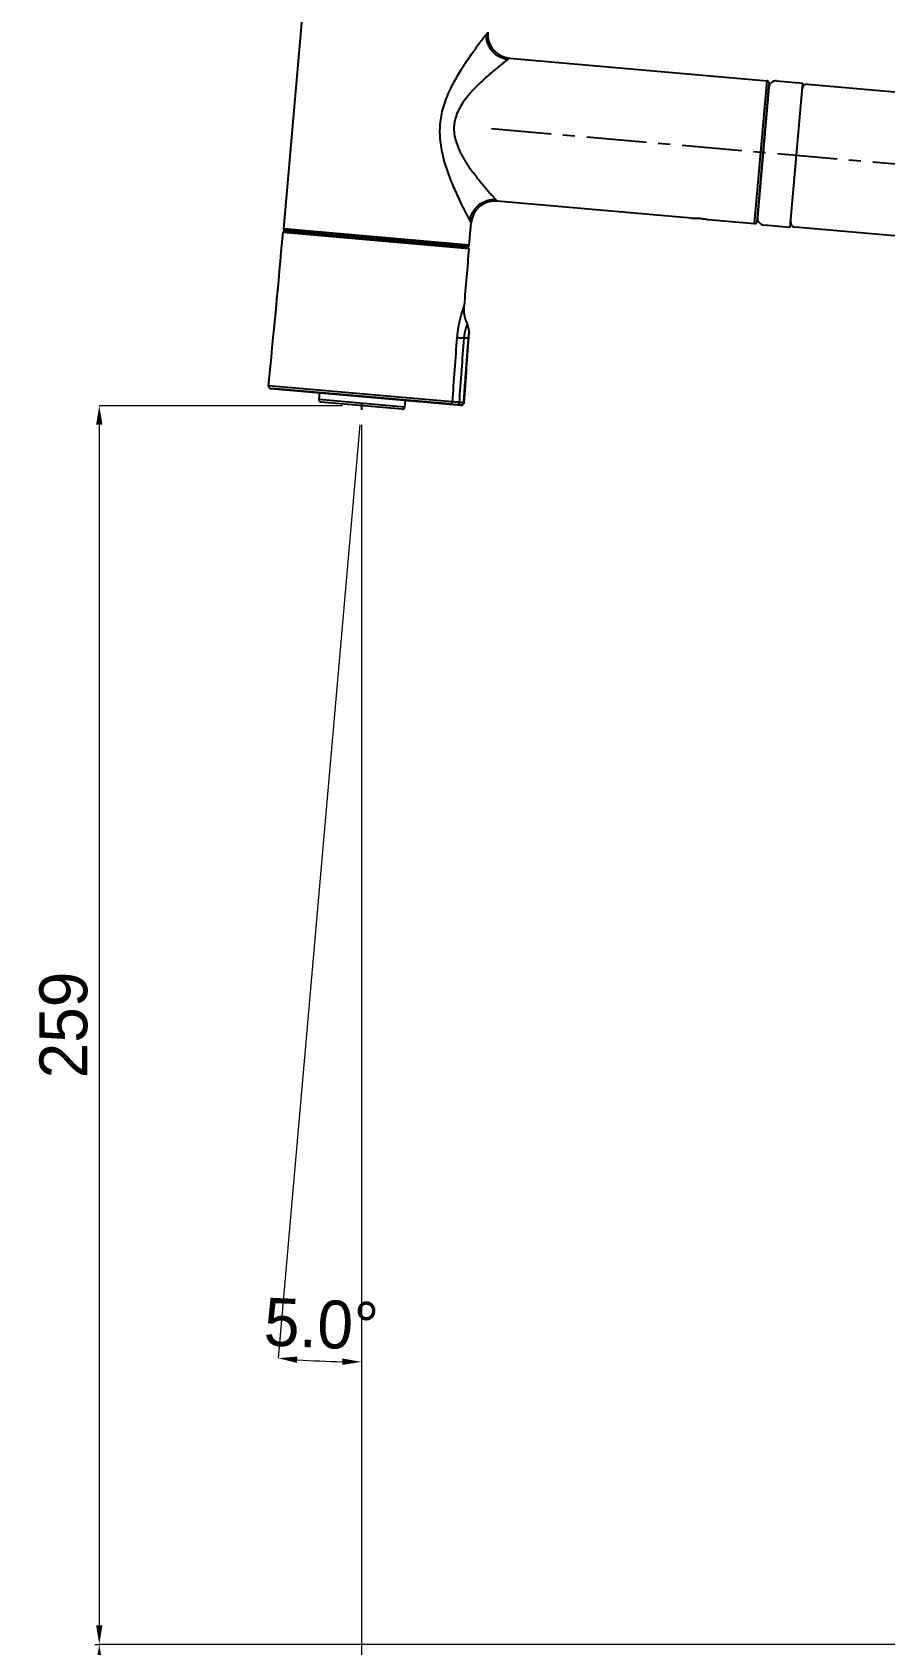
# Model space of a CAD drawing. Extents: x 0 to 1128, y 0 to 827.
# Drawn here: x 399.5 to 577.6, y 318.8 to 656 of the extents above; entities that cross this region are included whole.
import ezdxf

# ---------------------------------------------------------------- set-up
doc = ezdxf.new("R2010")
doc.units = 0
doc.header["$LTSCALE"] = 10
doc.header["$MEASUREMENT"] = 0
doc.header["$PDMODE"] = 3
doc.header["$PDSIZE"] = -10
doc.linetypes.add('CENTER', pattern=[2, 1.25, -0.25, 0.25, -0.25])
doc.layers.get('0').update_dxf_attribs({"linetype": 'CONTINUOUS'})
doc.layers.get('DEFPOINTS').update_dxf_attribs({"linetype": 'CONTINUOUS'})
for name, color, linetype in [('02___PRT_ALL_AXES', 7, 'CONTINUOUS'), ('1', 7, 'CONTINUOUS'), ('6', 2, 'CONTINUOUS')]:
    doc.layers.add(name, color=color, linetype=linetype)
doc.styles.add('Daelim Dimension', font='')
doc.styles.get('Daelim Dimension').set_extended_font_data('나눔고딕')
doc.dimstyles.new('DEFAULT', dxfattribs={"dimscale": 2, "dimtxt": 2, "dimasz": 2, "dimexe": 0, "dimexo": 2, "dimgap": 1, "dimtad": 1, "dimdec": 0, "dimzin": 9, "dimdsep": 46, "dimtxsty": 'Daelim Dimension', "dimcen": 0.5, "dimclrd": 5, "dimclre": 5, "dimclrt": 256, "dimadec": 1, "dimazin": 0, "dimtfac": 1, "dimtdec": 0, "dimtix": 1, "dimtmove": 0, "dimatfit": 3, "dimfxl": 1, "dimtolj": 1, "dimtzin": 1, "dimlwd": 9, "dimlwe": 9, "dimarcsym": 0})

# ---------------------------------------------------------------- blocks, each defined once
blk = doc.blocks.new('*D18')
at = {"color": 5, "lineweight": 9, "ltscale": 0.5, "transparency": 16777216}
for p, q in [((468.27, 573.87), (468.27, 267.65)), ((721.29, 314.85), (721.29, 267.65)), ((472.27, 267.65), (717.29, 267.65))]:
    blk.add_line(p, q, dxfattribs=at)
at = {"color": 5, "ltscale": 0.5, "transparency": 16777216}
for points in [[(472.27, 268.32), (472.27, 266.98), (468.27, 267.65)], [(717.29, 268.32), (717.29, 266.98), (721.29, 267.65)]]:
    blk.add_solid(points, dxfattribs=at)
at = {"layer": 'DEFPOINTS', "color": 0, "ltscale": 0.5, "transparency": 16777216}
for p in [(468.27, 577.87), (721.29, 318.85), (721.29, 267.65)]:
    blk.add_point(p, dxfattribs=at)
at = {"color": 7, "ltscale": 0.5, "transparency": 16777216, "insert": (594.78, 275.1), "char_height": 10, "attachment_point": 5, "style": 'Daelim Dimension'}
blk.add_mtext('\\A1;253', dxfattribs=at)
blk = doc.blocks.new('*D14')
at = {"color": 5, "lineweight": 9, "ltscale": 0.5, "transparency": 16777216}
for p, q in [((412.52, 318.85), (413.46, 318.85)), ((413.46, 314.85), (413.46, 128.59)), ((667.76, 124.59), (413.46, 124.59))]:
    blk.add_line(p, q, dxfattribs=at)
at = {"color": 5, "ltscale": 0.5, "transparency": 16777216}
for points in [[(412.79, 314.85), (414.13, 314.85), (413.46, 318.85)], [(412.79, 128.59), (414.13, 128.59), (413.46, 124.59)]]:
    blk.add_solid(points, dxfattribs=at)
at = {"layer": 'DEFPOINTS', "color": 0, "ltscale": 0.5, "transparency": 16777216}
for p in [(416.52, 318.85), (413.46, 124.59), (671.76, 124.59)]:
    blk.add_point(p, dxfattribs=at)
at = {"color": 7, "ltscale": 0.5, "transparency": 16777216, "insert": (406.03, 221.72), "char_height": 10, "attachment_point": 5, "rotation": 90, "style": 'Daelim Dimension'}
blk.add_mtext('\\A1;570', dxfattribs=at)
blk = doc.blocks.new('*D15')
at = {"color": 5, "lineweight": 9, "ltscale": 0.5, "transparency": 16777216}
for p, q in [((464.27, 577.87), (413.46, 577.87)), ((413.46, 573.87), (413.46, 322.85)), ((687.13, 318.85), (413.46, 318.85))]:
    blk.add_line(p, q, dxfattribs=at)
at = {"color": 5, "ltscale": 0.5, "transparency": 16777216}
for points in [[(412.79, 573.87), (414.13, 573.87), (413.46, 577.87)], [(412.79, 322.85), (414.13, 322.85), (413.46, 318.85)]]:
    blk.add_solid(points, dxfattribs=at)
at = {"layer": 'DEFPOINTS', "color": 0, "ltscale": 0.5, "transparency": 16777216}
for p in [(468.27, 577.87), (413.46, 318.85), (691.13, 318.85)]:
    blk.add_point(p, dxfattribs=at)
at = {"color": 7, "ltscale": 0.5, "transparency": 16777216, "insert": (406.02, 448.36), "char_height": 10, "attachment_point": 5, "rotation": 90, "style": 'Daelim Dimension'}
blk.add_mtext('\\A1;259', dxfattribs=at)
blk = doc.blocks.new('*D16')
at = {"color": 5, "lineweight": 9, "ltscale": 0.5, "transparency": 16777216}
for p, q in [((467.92, 573.89), (450.84, 378.68)), ((468.27, 573.04), (468.27, 377.92))]:
    blk.add_line(p, q, dxfattribs=at)
blk.add_arc((468.27, 577.87), 199.95, 266.1462, 268.8538, dxfattribs=at)
at = {"color": 5, "ltscale": 0.5, "transparency": 16777216}
for points in [[(454.78, 377.71), (454.88, 379.04), (450.84, 378.68)], [(464.28, 378.63), (464.26, 377.29), (468.27, 377.92)]]:
    blk.add_solid(points, dxfattribs=at)
at = {"layer": 'DEFPOINTS', "color": 0, "ltscale": 0.5, "transparency": 16777216}
for p in [(468.27, 577.87), (468.27, 577.87), (468.27, 577.04), (468.31, 578.37), (456.64, 378.26)]:
    blk.add_point(p, dxfattribs=at)
at = {"color": 7, "ltscale": 0.5, "transparency": 16777216, "insert": (459.88, 385.79), "char_height": 10, "attachment_point": 5, "rotation": 357.5, "style": 'Daelim Dimension'}
blk.add_mtext('\\A1;5.0°', dxfattribs=at)

msp = doc.modelspace()

# ---------------------------------------------------------------- linework, layer by layer
at = {"color": 7, "linetype": 'Continuous', "lineweight": -3}
msp.add_line((557.86, 615.18), (560.5, 645.31), dxfattribs=at)
at = {"lineweight": -3}
for p, q in [((561.48, 645.1), (655.44, 636.88)), ((652.82, 606.99), (558.87, 615.22))]:
    msp.add_line(p, q, dxfattribs=at)
for centre, start, end in [((561.4, 644.1), 85.005, 175), ((558.96, 616.21), 175, 265.0015)]:
    msp.add_arc(centre, 1, start, end, dxfattribs=at)
at = {"layer": '02___PRT_ALL_AXES', "color": 1, "linetype": 'CENTER', "lineweight": -3}
msp.add_line((495.43, 635.82), (654.13, 621.94), dxfattribs=at)
at = {"layer": '1', "color": 7, "linetype": 'Continuous', "lineweight": -3}
for p, q in [((456.83, 670.82), (451.93, 614.83)), ((499.22, 650.55), (553.02, 645.84)), ((550.4, 615.96), (553.02, 645.84)), ((550.94, 616.41), (553.47, 645.3)), ((537.2, 617.11), (496.61, 620.66)), ((490.72, 610.69), (451.86, 614.09)), ((490.78, 611.43), (451.93, 614.83)), ((490.44, 611.01), (452.19, 614.36)), ((490.46, 611.16), (452.2, 614.51)), ((490.78, 611.43), (491.19, 616.12)), ((540.69, 616.81), (540.69, 616.81)), ((540.69, 616.81), (550.4, 615.96)), ((471.33, 612.84), (471.32, 612.69)), ((487.22, 578.68), (448.82, 582.04)), ((449.27, 581.49), (486.7, 578.21)), ((487.37, 578.16), (449.51, 581.47)), ((459.47, 580.6), (459.35, 579.16)), ((477.28, 577.59), (459.35, 579.16)), ((476.74, 577.13), (459.8, 578.62)), ((477.41, 579.03), (477.28, 577.59)), ((489.65, 578.47), (489.62, 578.47))]:
    msp.add_line(p, q, dxfattribs=at)
at = {"layer": '1', "lineweight": -3}
for q in [(468.31, 578.37), (468.27, 577.04)]:
    msp.add_line((468.27, 577.87), q, dxfattribs=at)
at = {"layer": '1', "color": 7, "linetype": 'Continuous', "lineweight": -3}
for centre, radius, start, end in [((499.66, 655.53), 5, 175, 265), ((552.97, 645.34), 0.5, 355, 85), ((496.17, 615.68), 5, 85, 175), ((-1365, 770.62), 1823.59, 354.06426, 355.07574), ((452.16, 614.06), 0.3, 85, 175), ((452.23, 614.81), 0.3, 175, 265), ((457.66, 613.73), 0.3, 85, 144.999), ((550.45, 616.45), 0.5, 265, 355), ((484.95, 611.34), 0.3, 25.001, 85), ((2442.37, 437.85), 1959.29, 174.93907, 175.28701), ((490.42, 610.71), 0.3, 355, 85), ((490.48, 611.46), 0.3, 265, 355), ((486.95, 593.27), 3.8, 355.4763, 24.5895), ((449.32, 581.99), 0.5, 174.0613, 265), ((459.85, 579.11), 0.5, 175, 265), ((476.78, 577.63), 0.5, 265, 355), ((489.15, 578.5), 0.5, 265, 355.9395), ((2283.76, 451.11), 1798.62, 175.93873, 175.93951)]:
    msp.add_arc(centre, radius, start, end, dxfattribs=at)
at = {"layer": '1', "color": 7, "linetype": 'Continuous', "lineweight": -3, "extrusion": (0, 0, -1)}
for centre, major_axis, ratio, start_param, end_param in [((486.85, 592.24), (3.79, -0.3), 0.001026, 0.048429, 0.70588), ((489.12, 578.5), (-0.044, -0.498), 0.998887, 4.695991, 6.283185)]:
    msp.add_ellipse(centre, major_axis=major_axis, ratio=ratio, start_param=start_param, end_param=end_param, dxfattribs=at)
at = {"layer": '1', "color": 7, "linetype": 'Continuous', "lineweight": -3}
for points, knots in [([(490.95, 616.57), (490.94, 616.59), (490.93, 616.62), (490.82, 616.82), (490.71, 617.03), (490.5, 617.43), (490.39, 617.64), (490.25, 617.92), (490.18, 618.06), (490.14, 618.14), (490.12, 618.18), (490.11, 618.19), (490.1, 618.2), (490.1, 618.21), (490.1, 618.21), (490.1, 618.21), (490.1, 618.21), (490.1, 618.21), (490.1, 618.21), (489.94, 618.51), (489.78, 618.84), (489.42, 619.56), (489.23, 619.94), (488.83, 620.76), (488.63, 621.2), (488.31, 621.89), (488.14, 622.25), (487.95, 622.69), (487.85, 622.91), (487.8, 623.02), (487.78, 623.08), (487.76, 623.11), (487.76, 623.12), (487.75, 623.13), (487.75, 623.13), (487.75, 623.13), (487.75, 623.14), (487.53, 623.64), (487.31, 624.15), (486.89, 625.18), (486.69, 625.71), (486.3, 626.77), (486.12, 627.31), (485.86, 628.12), (485.77, 628.39), (485.65, 628.81), (485.59, 629.01), (485.53, 629.26), (485.49, 629.38), (485.48, 629.44), (485.47, 629.47), (485.47, 629.48), (485.46, 629.49), (485.46, 629.5), (485.46, 629.5), (485.46, 629.5), (485.46, 629.5), (485.46, 629.5), (485.3, 630.13), (485.15, 630.75), (484.92, 631.98), (484.83, 632.59), (484.7, 633.8), (484.67, 634.4), (484.66, 635.29), (484.66, 635.59), (484.68, 636.03), (484.69, 636.18), (484.71, 636.47), (484.72, 636.62), (484.78, 637.35), (484.86, 637.93), (485.08, 639.1), (485.22, 639.68), (485.56, 640.85), (485.75, 641.44), (486.08, 642.32), (486.2, 642.61), (486.39, 643.06), (486.48, 643.28), (486.6, 643.53), (486.66, 643.66), (486.69, 643.73), (486.7, 643.76), (486.71, 643.77), (486.71, 643.78), (486.71, 643.79), (486.71, 643.79), (486.72, 643.79), (486.72, 643.79), (486.72, 643.79), (486.96, 644.31), (487.21, 644.83), (487.74, 645.84), (488.02, 646.33), (488.58, 647.31), (488.87, 647.79), (489.32, 648.5), (489.47, 648.73), (489.7, 649.08), (489.81, 649.25), (489.94, 649.45), (490.01, 649.55), (490.04, 649.61), (490.06, 649.63), (490.07, 649.64), (490.07, 649.65), (490.07, 649.65), (490.07, 649.65), (490.07, 649.65), (490.39, 650.13), (490.69, 650.57), (491.27, 651.41), (491.55, 651.8), (492.08, 652.54), (492.34, 652.89), (492.69, 653.37), (492.81, 653.52), (492.97, 653.74), (493.05, 653.85), (493.15, 653.97), (493.19, 654.03), (493.21, 654.06), (493.23, 654.08), (493.23, 654.08), (493.23, 654.09), (493.24, 654.09), (493.24, 654.09), (493.24, 654.09), (493.24, 654.09), (493.24, 654.09), (493.47, 654.4), (493.68, 654.68), (494.04, 655.15), (494.19, 655.34), (494.43, 655.65), (494.52, 655.77), (494.65, 655.93), (494.68, 655.96), (494.68, 655.96)], [0, 0, 0, 0, 0.004777, 0.004777, 0.037951, 0.037951, 0.054538, 0.062832, 0.066978, 0.069052, 0.070089, 0.070607, 0.070866, 0.070996, 0.07106, 0.071093, 0.071109, 0.071109, 0.071125, 0.071125, 0.104299, 0.104299, 0.137473, 0.137473, 0.170648, 0.170648, 0.187235, 0.195528, 0.199675, 0.201748, 0.202785, 0.203303, 0.203562, 0.203692, 0.203757, 0.203757, 0.203822, 0.203822, 0.236996, 0.236996, 0.27017, 0.27017, 0.303344, 0.303344, 0.319931, 0.319931, 0.328225, 0.332371, 0.334445, 0.335481, 0.336, 0.336259, 0.336388, 0.336453, 0.336486, 0.336502, 0.336502, 0.336518, 0.336518, 0.369692, 0.369692, 0.402866, 0.402866, 0.43604, 0.43604, 0.452627, 0.452627, 0.460921, 0.460921, 0.469214, 0.469214, 0.502389, 0.502389, 0.535563, 0.535563, 0.568737, 0.568737, 0.585324, 0.585324, 0.593617, 0.597764, 0.599837, 0.600874, 0.601392, 0.601652, 0.601781, 0.601846, 0.601878, 0.601895, 0.601895, 0.601911, 0.601911, 0.635085, 0.635085, 0.668259, 0.668259, 0.701433, 0.701433, 0.71802, 0.71802, 0.726314, 0.73046, 0.732534, 0.733571, 0.734089, 0.734348, 0.734478, 0.734542, 0.734542, 0.734607, 0.734607, 0.767781, 0.767781, 0.800955, 0.800955, 0.83413, 0.83413, 0.850717, 0.850717, 0.85901, 0.863157, 0.86523, 0.866267, 0.866785, 0.867044, 0.867174, 0.867239, 0.867271, 0.867287, 0.867287, 0.867304, 0.867304, 0.900478, 0.900478, 0.933652, 0.933652, 0.966826, 0.966826, 1, 1, 1, 1]), ([(498.84, 650.25), (498.21, 650.34), (497.02, 650.71), (495.46, 651.96), (494.5, 653.7), (494.33, 654.93), (494.36, 655.56)], [0, 0, 0, 0, 0.240487, 0.500048, 0.75958, 1, 1, 1, 1]), ([(498.84, 650.26), (498.84, 650.26), (498.84, 650.26), (498.71, 650.16), (498.56, 650.03), (498.27, 649.81), (498.17, 649.73), (498, 649.6), (497.91, 649.53), (497.81, 649.44), (497.75, 649.4), (497.72, 649.38), (497.71, 649.37), (497.7, 649.36), (497.7, 649.36), (497.7, 649.36), (497.7, 649.36), (497.7, 649.36), (497.7, 649.35), (497.7, 649.35), (497.7, 649.35), (497.51, 649.21), (497.3, 649.04), (496.82, 648.66), (496.56, 648.44), (495.98, 647.96), (495.66, 647.69), (495.14, 647.25), (494.96, 647.1), (494.69, 646.85), (494.55, 646.73), (494.38, 646.57), (494.29, 646.5), (494.25, 646.46), (494.23, 646.44), (494.21, 646.43), (494.21, 646.42), (494.21, 646.42), (494.2, 646.42), (494.2, 646.42), (494.2, 646.42), (494.2, 646.42), (493.88, 646.13), (493.54, 645.82), (493.04, 645.34), (492.78, 645.09), (492.48, 644.8), (492.35, 644.67), (492.27, 644.59), (492.22, 644.55), (491.84, 644.16), (491.5, 643.8), (491, 643.24), (490.84, 643.05), (490.6, 642.76), (490.48, 642.62), (490.34, 642.45), (490.27, 642.36), (490.24, 642.32), (490.22, 642.29), (490.21, 642.28), (490.21, 642.28), (490.21, 642.28), (490.2, 642.27), (490.2, 642.27), (490.2, 642.27), (490.2, 642.27), (490.2, 642.27), (489.81, 641.77), (489.46, 641.28), (488.85, 640.28), (488.59, 639.79), (488.16, 638.83), (487.99, 638.35), (487.8, 637.65), (487.74, 637.42), (487.68, 637.08), (487.65, 636.91), (487.63, 636.72), (487.62, 636.62), (487.61, 636.58), (487.61, 636.55), (487.61, 636.54), (487.57, 636.08), (487.57, 635.62), (487.66, 634.66), (487.74, 634.16), (488, 633.13), (488.17, 632.6), (488.49, 631.78), (488.61, 631.51), (488.8, 631.1), (488.9, 630.89), (489.02, 630.64), (489.09, 630.52), (489.12, 630.46), (489.14, 630.43), (489.14, 630.41), (489.15, 630.41), (489.15, 630.4), (489.15, 630.4), (489.15, 630.4), (489.15, 630.4), (489.15, 630.4), (489.15, 630.4), (489.25, 630.22), (489.35, 630.03), (489.58, 629.63), (489.7, 629.42), (489.96, 628.99), (490.1, 628.77), (490.32, 628.43), (490.44, 628.26), (490.57, 628.06), (490.64, 627.95), (490.68, 627.9), (490.7, 627.88), (490.71, 627.86), (490.71, 627.86), (490.71, 627.85), (490.71, 627.85), (490.71, 627.85), (490.71, 627.85), (490.71, 627.85), (490.99, 627.45), (491.26, 627.07), (491.68, 626.5), (491.89, 626.23), (492.13, 625.91), (492.25, 625.76), (492.31, 625.68), (492.35, 625.64), (492.36, 625.63), (492.37, 625.62), (492.37, 625.61), (492.37, 625.61), (492.37, 625.61), (492.38, 625.61), (492.38, 625.61), (492.38, 625.61), (492.69, 625.21), (492.99, 624.85), (493.55, 624.16), (493.82, 623.85), (494.31, 623.26), (494.53, 623), (494.84, 622.64), (494.94, 622.52), (495.09, 622.36), (495.16, 622.28), (495.24, 622.19), (495.27, 622.15), (495.29, 622.12), (495.3, 622.11), (495.31, 622.11), (495.31, 622.11), (495.31, 622.1), (495.31, 622.1), (495.31, 622.1), (495.31, 622.1), (495.31, 622.1), (495.31, 622.1), (495.53, 621.86), (495.72, 621.65), (496.04, 621.28), (496.18, 621.13), (496.39, 620.9), (496.47, 620.81), (496.58, 620.69), (496.61, 620.66), (496.61, 620.66)], [0, 0, 0, 0, 0.000067, 0.000067, 0.033398, 0.033398, 0.050063, 0.050063, 0.058396, 0.062563, 0.064646, 0.065687, 0.066208, 0.066469, 0.066599, 0.066664, 0.066696, 0.066713, 0.066721, 0.066721, 0.066729, 0.066729, 0.10006, 0.10006, 0.133391, 0.133391, 0.166722, 0.166722, 0.183388, 0.183388, 0.191721, 0.195887, 0.19797, 0.199012, 0.199533, 0.199793, 0.199923, 0.199988, 0.200021, 0.200037, 0.200037, 0.200053, 0.200053, 0.233384, 0.233384, 0.25005, 0.258383, 0.262549, 0.262549, 0.266716, 0.266716, 0.300047, 0.300047, 0.316712, 0.316712, 0.325045, 0.329211, 0.331295, 0.332336, 0.332857, 0.333117, 0.333248, 0.333313, 0.333345, 0.333362, 0.33337, 0.33337, 0.333378, 0.333378, 0.366709, 0.366709, 0.40004, 0.40004, 0.433371, 0.433371, 0.450037, 0.450037, 0.45837, 0.462536, 0.464619, 0.465661, 0.465661, 0.466702, 0.466702, 0.500033, 0.500033, 0.533365, 0.533365, 0.566696, 0.566696, 0.583361, 0.583361, 0.591694, 0.59586, 0.597944, 0.598985, 0.599506, 0.599766, 0.599897, 0.599962, 0.599994, 0.600011, 0.600019, 0.600019, 0.600027, 0.600027, 0.616692, 0.616692, 0.633358, 0.633358, 0.650023, 0.650023, 0.658356, 0.662523, 0.664606, 0.665647, 0.666168, 0.666429, 0.666559, 0.666624, 0.666657, 0.666673, 0.666673, 0.666689, 0.666689, 0.70002, 0.70002, 0.716686, 0.725019, 0.729185, 0.731268, 0.73231, 0.73283, 0.733091, 0.733221, 0.733286, 0.733319, 0.733335, 0.733335, 0.733351, 0.733351, 0.766682, 0.766682, 0.800014, 0.800014, 0.833345, 0.833345, 0.85001, 0.85001, 0.858343, 0.862509, 0.864593, 0.865634, 0.866155, 0.866415, 0.866546, 0.866611, 0.866643, 0.866659, 0.866668, 0.866668, 0.866676, 0.866676, 0.900007, 0.900007, 0.933338, 0.933338, 0.966669, 0.966669, 1, 1, 1, 1]), ([(499.22, 650.55), (499.22, 650.55), (499.19, 650.52), (499.06, 650.43), (498.97, 650.36), (498.84, 650.26)], [0, 0, 0, 0, 0.5005, 0.5005, 1, 1, 1, 1]), ([(490.95, 616.57), (491.03, 617.2), (491.41, 618.38), (492.66, 619.93), (494.41, 620.88), (495.65, 621.04), (496.28, 621.02)], [0, 0, 0, 0, 0.240413, 0.49995, 0.759518, 1, 1, 1, 1]), ([(537.2, 617.11), (537.2, 617.11), (537.21, 617.11), (537.25, 617.11), (537.26, 617.11), (537.29, 617.11), (537.3, 617.11), (537.32, 617.11), (537.33, 617.11), (537.38, 617.11), (537.44, 617.12), (537.52, 617.12), (537.53, 617.12), (537.57, 617.12), (537.58, 617.12), (537.64, 617.12), (537.68, 617.12), (537.8, 617.12), (537.89, 617.12), (538.01, 617.11), (538.03, 617.11), (538.08, 617.11), (538.11, 617.11), (538.18, 617.11), (538.28, 617.1), (538.39, 617.1), (538.47, 617.09), (538.5, 617.09), (538.56, 617.09), (538.59, 617.09), (538.73, 617.08), (538.84, 617.07), (539.01, 617.06), (539.07, 617.05), (539.15, 617.04), (539.18, 617.04), (539.24, 617.03), (539.27, 617.03), (539.41, 617.01), (539.51, 617), (539.65, 616.98), (539.67, 616.98), (539.72, 616.97), (539.75, 616.97), (539.83, 616.96), (539.92, 616.94), (540.01, 616.93), (540.1, 616.92), (540.14, 616.91), (540.26, 616.89), (540.34, 616.87), (540.43, 616.86), (540.46, 616.85), (540.5, 616.84), (540.51, 616.84), (540.54, 616.84), (540.55, 616.83), (540.6, 616.82), (540.63, 616.82), (540.66, 616.81), (540.67, 616.81), (540.68, 616.81), (540.68, 616.81), (540.69, 616.81), (540.69, 616.81), (540.69, 616.81)], [0, 0, 0, 0, 0.06252, 0.06252, 0.09378, 0.09378, 0.10941, 0.10941, 0.12504, 0.12504, 0.18756, 0.18756, 0.20319, 0.20319, 0.21882, 0.21882, 0.25008, 0.25008, 0.312599, 0.312599, 0.328229, 0.328229, 0.343859, 0.343859, 0.375119, 0.406379, 0.406379, 0.422009, 0.422009, 0.437639, 0.437639, 0.500159, 0.500159, 0.531419, 0.531419, 0.547049, 0.547049, 0.562679, 0.562679, 0.625199, 0.625199, 0.640829, 0.640829, 0.656459, 0.656459, 0.687719, 0.718979, 0.718979, 0.750239, 0.750239, 0.812758, 0.812758, 0.844018, 0.844018, 0.859648, 0.859648, 0.875278, 0.875278, 0.937798, 0.937798, 0.953428, 0.953428, 0.969058, 0.969058, 1, 1, 1, 1]), ([(491.19, 616.12), (491.19, 616.12), (491.17, 616.16), (491.08, 616.32), (491.02, 616.43), (490.95, 616.57)], [0, 0, 0, 0, 0.538793, 0.538793, 1, 1, 1, 1]), ([(489.7, 598.83), (489.7, 598.83), (489.7, 598.83), (489.7, 598.83), (489.7, 598.83), (489.7, 598.83), (489.7, 598.83), (489.7, 598.83), (489.7, 598.83), (489.7, 598.82), (489.7, 598.82), (489.7, 598.82), (489.7, 598.82), (489.7, 598.82), (489.7, 598.81), (489.69, 598.81), (489.69, 598.8), (489.69, 598.8), (489.69, 598.8), (489.69, 598.79), (489.69, 598.79), (489.68, 598.78), (489.68, 598.78), (489.68, 598.77), (489.68, 598.77), (489.68, 598.76), (489.67, 598.76), (489.67, 598.75), (489.67, 598.74), (489.67, 598.74), (489.66, 598.73), (489.66, 598.72), (489.66, 598.71), (489.66, 598.71), (489.65, 598.7), (489.65, 598.69), (489.65, 598.68), (489.64, 598.67), (489.64, 598.66), (489.64, 598.65), (489.63, 598.64), (489.63, 598.63), (489.63, 598.62), (489.62, 598.61), (489.62, 598.6), (489.62, 598.59), (489.61, 598.58), (489.61, 598.57), (489.6, 598.56), (489.6, 598.55), (489.6, 598.53), (489.59, 598.52), (489.59, 598.51), (489.58, 598.5), (489.58, 598.48), (489.57, 598.47), (489.57, 598.46), (489.56, 598.44), (489.56, 598.43), (489.53, 598.36), (489.49, 598.23), (489.41, 598.01), (489.33, 597.75), (489.24, 597.47), (489.13, 597.11), (489.01, 596.68), (488.87, 596.16), (488.74, 595.6), (488.64, 595.17), (488.59, 594.92), (488.58, 594.84), (488.56, 594.76), (488.55, 594.68), (488.53, 594.6), (488.52, 594.52), (488.5, 594.44), (488.49, 594.36), (488.48, 594.28), (488.46, 594.2), (488.45, 594.12), (488.44, 594.04), (488.42, 593.96), (488.41, 593.88), (488.4, 593.8), (488.39, 593.72), (488.38, 593.64), (488.36, 593.55), (488.35, 593.47), (488.34, 593.39), (488.33, 593.31), (488.32, 593.22), (488.31, 593.14), (488.3, 593.06), (488.29, 592.97), (488.28, 592.89), (488.27, 592.81), (488.26, 592.72), (488.25, 592.64), (488.25, 592.55), (488.24, 592.47), (488.23, 592.38), (488.22, 592.3), (488.22, 592.21), (488.21, 592.15), (488.21, 592.13)], [0, 0, 0, 0, 0.00369, 0.007377, 0.011062, 0.014743, 0.018423, 0.0221, 0.025775, 0.029448, 0.033119, 0.036789, 0.040458, 0.044125, 0.047791, 0.051456, 0.055121, 0.058785, 0.062449, 0.066113, 0.069776, 0.07344, 0.077105, 0.080769, 0.084435, 0.088101, 0.091769, 0.095438, 0.099108, 0.10278, 0.106453, 0.110129, 0.113806, 0.117486, 0.121169, 0.124854, 0.128542, 0.132233, 0.135927, 0.139624, 0.143325, 0.14703, 0.150738, 0.154451, 0.158167, 0.161888, 0.165614, 0.169344, 0.173079, 0.176819, 0.180565, 0.184315, 0.188071, 0.191833, 0.195601, 0.199375, 0.203155, 0.206941, 0.210734, 0.214533, 0.260419, 0.306182, 0.352103, 0.398463, 0.445533, 0.510293, 0.575122, 0.640658, 0.707519, 0.71595, 0.724364, 0.732762, 0.741146, 0.749517, 0.757875, 0.766223, 0.77456, 0.782888, 0.791208, 0.799522, 0.80783, 0.816134, 0.824434, 0.832732, 0.84103, 0.849327, 0.857626, 0.865927, 0.874232, 0.882541, 0.890856, 0.899179, 0.907509, 0.915849, 0.924199, 0.93256, 0.940935, 0.949322, 0.957725, 0.966144, 0.97458, 0.983034, 0.991507, 1, 1, 1, 1]), ([(489.73, 592.02), (489.73, 592.02), (489.73, 592.04), (489.73, 592.06), (489.73, 592.09), (489.74, 592.11), (489.74, 592.13), (489.74, 592.16), (489.74, 592.18), (489.74, 592.2), (489.75, 592.23), (489.75, 592.25), (489.75, 592.28), (489.75, 592.3), (489.76, 592.32), (489.76, 592.35), (489.76, 592.37), (489.77, 592.4), (489.77, 592.42), (489.77, 592.44), (489.78, 592.47), (489.78, 592.49), (489.78, 592.52), (489.79, 592.54), (489.79, 592.57), (489.79, 592.59), (489.8, 592.62), (489.8, 592.64), (489.8, 592.67), (489.81, 592.69), (489.81, 592.72), (489.81, 592.74), (489.82, 592.76), (489.82, 592.79), (489.83, 592.81), (489.83, 592.84), (489.84, 592.86), (489.84, 592.89), (489.85, 592.91), (489.85, 592.94), (489.85, 592.96), (489.86, 592.99), (489.86, 593.02), (489.87, 593.04), (489.87, 593.07), (489.88, 593.09), (489.88, 593.12), (489.89, 593.14), (489.89, 593.17), (489.9, 593.19), (489.91, 593.22), (489.91, 593.24), (489.92, 593.27), (489.92, 593.29), (489.93, 593.32), (489.93, 593.34), (489.94, 593.37), (489.94, 593.4), (489.95, 593.42), (489.96, 593.45), (489.96, 593.47), (489.97, 593.5), (489.98, 593.52), (489.98, 593.55), (489.99, 593.57), (489.99, 593.6), (490, 593.62), (490.01, 593.65), (490.01, 593.67), (490.02, 593.7), (490.03, 593.72), (490.03, 593.75), (490.04, 593.78), (490.05, 593.8), (490.06, 593.83), (490.06, 593.85), (490.07, 593.88), (490.08, 593.9), (490.08, 593.93), (490.09, 593.95), (490.1, 593.98), (490.11, 594), (490.11, 594.03), (490.12, 594.05), (490.13, 594.08), (490.14, 594.1), (490.15, 594.14), (490.17, 594.2), (490.19, 594.26), (490.21, 594.32), (490.22, 594.37), (490.24, 594.42), (490.26, 594.46), (490.27, 594.5), (490.28, 594.54), (490.3, 594.57), (490.31, 594.6), (490.32, 594.62), (490.33, 594.65), (490.33, 594.67), (490.34, 594.69), (490.35, 594.7), (490.35, 594.72), (490.36, 594.73), (490.36, 594.74), (490.37, 594.76), (490.37, 594.77), (490.38, 594.78), (490.38, 594.79), (490.38, 594.8), (490.39, 594.81), (490.39, 594.82), (490.39, 594.82), (490.39, 594.83), (490.4, 594.84), (490.4, 594.84), (490.4, 594.84), (490.4, 594.85), (490.4, 594.85), (490.4, 594.85), (490.4, 594.85)], [0, 0, 0, 0, 0.004795, 0.009606, 0.014433, 0.019277, 0.024137, 0.029014, 0.033908, 0.038819, 0.043747, 0.048693, 0.053656, 0.058637, 0.063637, 0.068654, 0.073691, 0.078747, 0.083823, 0.088918, 0.094034, 0.099171, 0.104329, 0.109509, 0.114711, 0.119936, 0.125185, 0.130457, 0.135754, 0.141077, 0.146424, 0.151799, 0.1572, 0.162629, 0.168086, 0.173572, 0.179088, 0.184634, 0.190212, 0.195821, 0.201463, 0.207138, 0.212847, 0.218591, 0.22437, 0.230183, 0.236027, 0.241902, 0.247811, 0.253753, 0.259731, 0.265746, 0.271798, 0.27789, 0.284022, 0.290196, 0.296414, 0.302677, 0.308987, 0.315345, 0.321753, 0.328212, 0.334726, 0.341295, 0.347921, 0.354607, 0.361354, 0.368165, 0.375041, 0.381985, 0.388998, 0.396084, 0.403244, 0.410481, 0.417797, 0.425195, 0.432676, 0.440244, 0.4479, 0.45565, 0.463498, 0.471444, 0.479483, 0.487615, 0.495837, 0.504147, 0.512542, 0.536376, 0.559562, 0.58202, 0.603685, 0.624506, 0.644445, 0.663471, 0.681566, 0.698716, 0.71493, 0.73034, 0.744958, 0.758765, 0.771742, 0.783219, 0.794731, 0.806283, 0.817877, 0.829517, 0.841208, 0.852954, 0.86476, 0.876629, 0.888567, 0.90058, 0.912671, 0.924847, 0.937113, 0.949475, 0.961939, 0.97451, 0.987195, 1, 1, 1, 1]), ([(489.62, 578.47), (489.65, 578.93), (489.69, 579.38), (489.83, 581.41), (489.95, 582.99), (490.25, 587.03), (490.44, 589.49), (490.63, 591.95)], [0, 0, 0, 0, 0.101557, 0.101557, 0.452258, 0.452258, 1, 1, 1, 1]), ([(490.63, 591.95), (490.63, 591.95), (490.63, 591.96), (490.63, 591.98), (490.63, 591.99), (490.63, 592.01), (490.64, 592.02), (490.64, 592.04), (490.64, 592.05), (490.64, 592.07), (490.64, 592.08), (490.64, 592.1), (490.64, 592.11), (490.64, 592.13), (490.65, 592.14), (490.65, 592.16), (490.65, 592.17), (490.65, 592.19), (490.65, 592.2), (490.65, 592.21), (490.65, 592.23), (490.65, 592.24), (490.66, 592.26), (490.66, 592.27), (490.66, 592.29), (490.66, 592.3), (490.66, 592.32), (490.67, 592.36), (490.67, 592.42), (490.68, 592.51), (490.69, 592.59), (490.7, 592.66), (490.7, 592.71), (490.71, 592.76), (490.71, 592.81), (490.72, 592.85), (490.72, 592.88), (490.73, 592.89), (490.73, 592.91), (490.73, 592.92), (490.73, 592.93), (490.73, 592.93), (490.73, 592.94), (490.73, 592.95), (490.73, 592.95), (490.73, 592.96), (490.73, 592.96), (490.73, 592.96), (490.73, 592.97), (490.73, 592.97), (490.73, 592.97)], [0, 0, 0, 0, 0.009407, 0.01881, 0.028212, 0.037615, 0.047021, 0.056433, 0.065853, 0.075285, 0.08473, 0.094191, 0.103671, 0.113171, 0.122695, 0.132244, 0.141822, 0.15143, 0.16107, 0.170746, 0.180459, 0.190212, 0.200007, 0.209847, 0.219732, 0.229666, 0.239651, 0.249688, 0.312549, 0.3747, 0.436681, 0.499037, 0.548499, 0.597949, 0.647689, 0.698016, 0.749214, 0.769586, 0.789711, 0.809606, 0.829288, 0.848775, 0.868086, 0.88724, 0.906257, 0.925158, 0.943961, 0.962688, 0.981361, 1, 1, 1, 1]), ([(487.22, 578.68), (487.21, 578.65), (487.21, 578.61), (487.19, 578.55), (487.18, 578.52), (487.15, 578.46), (487.13, 578.43), (487.09, 578.38), (487.07, 578.36), (487.02, 578.31), (487, 578.29), (486.94, 578.26), (486.91, 578.25), (486.85, 578.23), (486.82, 578.22), (486.76, 578.21), (486.73, 578.21), (486.7, 578.21)], [0, 0, 0, 0, 0.125, 0.125, 0.25, 0.25, 0.375, 0.375, 0.5, 0.5, 0.625, 0.625, 0.75, 0.75, 0.875, 0.875, 1, 1, 1, 1]), ([(486.7, 578.21), (486.86, 578.2), (487.04, 578.18), (487.43, 578.15), (487.59, 578.14), (487.93, 578.11), (488.12, 578.09), (488.3, 578.07)], [0, 0, 0, 0, 0.479348, 0.479348, 0.740019, 0.740019, 1, 1, 1, 1]), ([(488.73, 578.54), (488.71, 578.55), (488.68, 578.55), (488.64, 578.55), (488.6, 578.56), (488.55, 578.56), (488.51, 578.56), (488.47, 578.57), (488.42, 578.57), (488.38, 578.58), (488.34, 578.58), (488.3, 578.58), (488.26, 578.59), (488.22, 578.59), (488.18, 578.59), (488.14, 578.6), (488.1, 578.6), (488.06, 578.6), (488.03, 578.61), (487.99, 578.61), (487.95, 578.61), (487.92, 578.62), (487.88, 578.62), (487.84, 578.62), (487.78, 578.63), (487.68, 578.64), (487.58, 578.65), (487.49, 578.66), (487.41, 578.66), (487.34, 578.67), (487.29, 578.67), (487.25, 578.68), (487.22, 578.68), (487.22, 578.68)], [0, 0, 0, 0, 0.021569, 0.043238, 0.064969, 0.086729, 0.108491, 0.130233, 0.151937, 0.173594, 0.195197, 0.216745, 0.238242, 0.259696, 0.281122, 0.302539, 0.32397, 0.345443, 0.366994, 0.388663, 0.410495, 0.432544, 0.45487, 0.477543, 0.500639, 0.587086, 0.667183, 0.74255, 0.81301, 0.876947, 0.931635, 0.973735, 1, 1, 1, 1]), ([(488.3, 578.07), (488.54, 578.05), (488.73, 578.04), (488.99, 578.01), (489.06, 578.01), (489.08, 578.01)], [0, 0, 0, 0, 0.514414, 0.514414, 1, 1, 1, 1]), ([(489.62, 578.47), (489.62, 578.47), (489.62, 578.47), (489.62, 578.47), (489.62, 578.47), (489.61, 578.47), (489.61, 578.47), (489.61, 578.47), (489.61, 578.47), (489.6, 578.47), (489.6, 578.47), (489.6, 578.47), (489.59, 578.47), (489.59, 578.47), (489.58, 578.47), (489.58, 578.47), (489.57, 578.47), (489.57, 578.47), (489.56, 578.47), (489.56, 578.47), (489.55, 578.47), (489.54, 578.48), (489.54, 578.48), (489.53, 578.48), (489.52, 578.48), (489.51, 578.48), (489.51, 578.48), (489.5, 578.48), (489.49, 578.48), (489.48, 578.48), (489.47, 578.48), (489.46, 578.48), (489.45, 578.48), (489.44, 578.48), (489.43, 578.49), (489.42, 578.49), (489.41, 578.49), (489.4, 578.49), (489.39, 578.49), (489.37, 578.49), (489.36, 578.49), (489.35, 578.49), (489.34, 578.49), (489.32, 578.49), (489.31, 578.5), (489.3, 578.5), (489.28, 578.5), (489.27, 578.5), (489.25, 578.5), (489.24, 578.5), (489.22, 578.5), (489.21, 578.5), (489.19, 578.51), (489.18, 578.51), (489.16, 578.51), (489.14, 578.51), (489.13, 578.51), (489.11, 578.51), (489.09, 578.51), (489.07, 578.52), (489.06, 578.52), (489.04, 578.52), (489.02, 578.52), (489, 578.52), (488.98, 578.52), (488.96, 578.52), (488.94, 578.53), (488.92, 578.53), (488.9, 578.53), (488.88, 578.53), (488.86, 578.53), (488.84, 578.54), (488.82, 578.54), (488.79, 578.54), (488.77, 578.54), (488.75, 578.54), (488.74, 578.54), (488.73, 578.54)], [0, 0, 0, 0, 0.012159, 0.024358, 0.036597, 0.048875, 0.061193, 0.07355, 0.085947, 0.098381, 0.110855, 0.123366, 0.135916, 0.148503, 0.161127, 0.173788, 0.186486, 0.199221, 0.211991, 0.224797, 0.237639, 0.250516, 0.263427, 0.276373, 0.289353, 0.302366, 0.315413, 0.328492, 0.341605, 0.354749, 0.367925, 0.381132, 0.39437, 0.407638, 0.420937, 0.434265, 0.447622, 0.461008, 0.474422, 0.487864, 0.501333, 0.514829, 0.528352, 0.5419, 0.555474, 0.569072, 0.582695, 0.596342, 0.610012, 0.623704, 0.63742, 0.651157, 0.664915, 0.678694, 0.692493, 0.706311, 0.720149, 0.734005, 0.747879, 0.76177, 0.775678, 0.789602, 0.803542, 0.817497, 0.831466, 0.845449, 0.859445, 0.873454, 0.887475, 0.901507, 0.91555, 0.929603, 0.943666, 0.957737, 0.971817, 0.985905, 1, 1, 1, 1])]:
    msp.add_open_spline(points, degree=3, knots=knots, dxfattribs=at)
for points, weights in [([(489.7, 598.83), (489.53, 596.75), (490.4, 594.85)], [1, 1.45124420913, 1]), ([(488.21, 592.13), (488.7, 592.09), (489.73, 592.02)], [1, 1.47115550986, 1.00000392071]), ([(488.3, 578.07), (488.69, 578.04), (488.73, 578.54)], [1, 0.702877879398, 1])]:
    msp.add_rational_spline(points, weights, degree=2, dxfattribs=at)
for points, degree in [([(488.21, 592.13), (487.86, 587.64), (487.53, 583.16), (487.22, 578.68)], 3), ([(488.73, 578.54), (489.04, 583.04), (489.38, 587.53), (489.73, 592.02)], 3), ([(490.73, 592.97), (490.35, 588.14), (489.99, 583.32), (489.65, 578.49)], 3), ([(490.75, 593.24), (490.75, 593.12), (490.73, 592.94)], 2)]:
    msp.add_open_spline(points, degree=degree, dxfattribs=at)
at = {"layer": '6', "color": 7, "linetype": 'Continuous', "lineweight": -3}
for p, q in [((553.4, 644.43), (551.02, 617.28)), ((555.02, 645.79), (560.5, 645.31)), ((552.38, 615.66), (557.86, 615.18))]:
    msp.add_line(p, q, dxfattribs=at)
for centre, start, end in [((554.89, 644.3), 85, 175), ((552.51, 617.15), 175, 265)]:
    msp.add_arc(centre, 1.5, start, end, dxfattribs=at)

# ---------------------------------------------------------------- dimensions: what is measured, and where the dimension line sits
at = {"color": 5, "ltscale": 0.5}
dim = msp.add_linear_dim(base=(413.46, 318.85), p1=(468.27, 577.87), p2=(691.13, 318.85), angle=90, dimstyle='DEFAULT', override={"dimtxt": 5, "dimclrd": 5, "dimclre": 5, "dimclrt": 7}, dxfattribs=at)
dim.commit()
dim.dimension.update_dxf_attribs({"geometry": '*D15', "text_midpoint": (406.02, 448.36)})
dim = msp.add_angular_dim_2l(base=(456.6449, 378.2597), line1=((468.2711, 577.8742), (468.3147, 578.3723)), line2=((468.2711, 577.8742), (468.2711, 577.0398)), dimstyle='DEFAULT', override={"dimtxt": 5, "dimclrd": 5, "dimclre": 5, "dimclrt": 7}, dxfattribs=at)
dim.commit()
dim.dimension.update_dxf_attribs({"geometry": '*D16', "text_midpoint": (459.8846, 385.7911)})
dim = msp.add_linear_dim(base=(721.29, 267.65), p1=(468.27, 577.87), p2=(721.29, 318.85), dimstyle='DEFAULT', override={"dimtxt": 5, "dimclrd": 5, "dimclre": 5, "dimclrt": 7}, dxfattribs=at)
dim.commit()
dim.dimension.update_dxf_attribs({"geometry": '*D18', "text_midpoint": (594.78, 275.1)})
dim = msp.add_linear_dim(base=(413.46, 124.59), p1=(416.52, 318.85), p2=(671.76, 124.59), angle=90, text='570', dimstyle='DEFAULT', override={"dimtxt": 5, "dimclrd": 5, "dimclre": 5, "dimclrt": 7}, dxfattribs=at)
dim.commit()
dim.dimension.update_dxf_attribs({"geometry": '*D14', "text_midpoint": (406.03, 221.72)})

doc.saveas('drawing.dxf')
